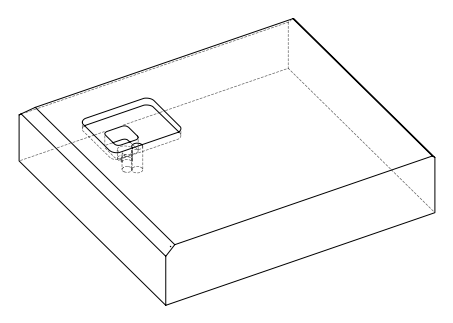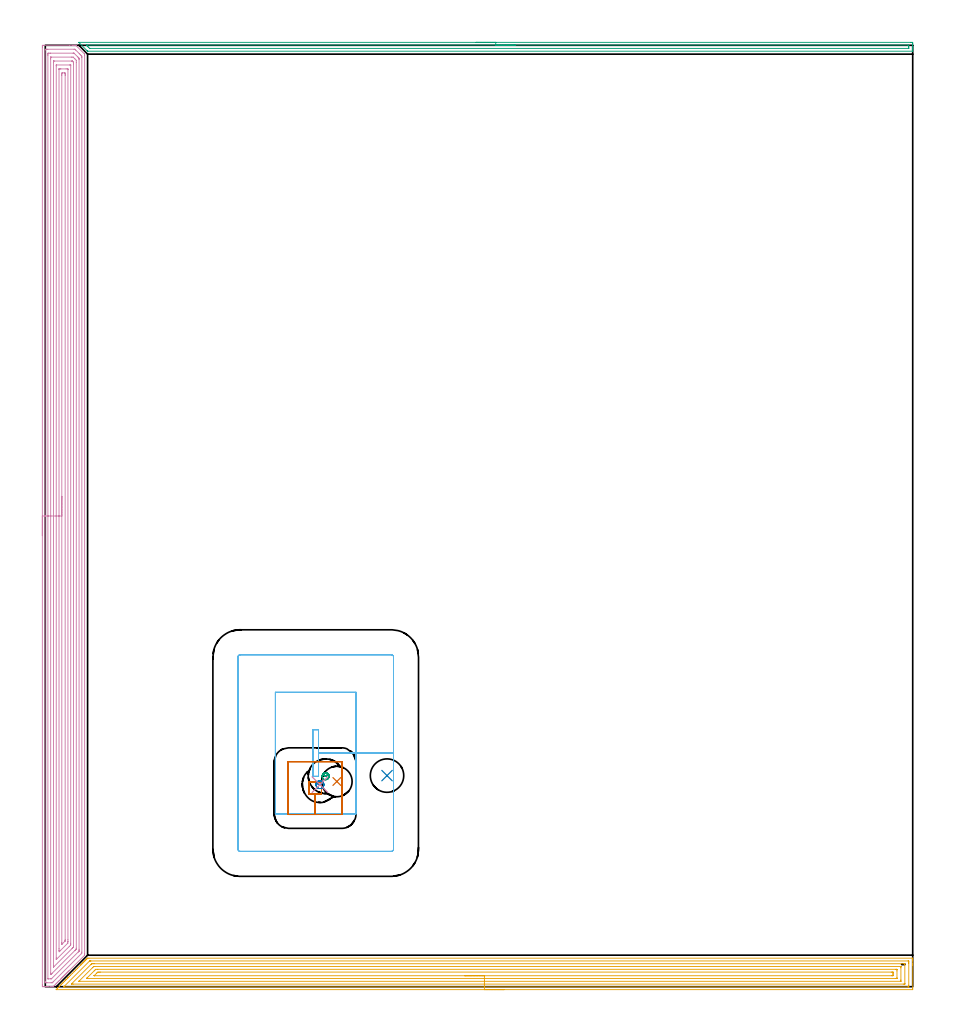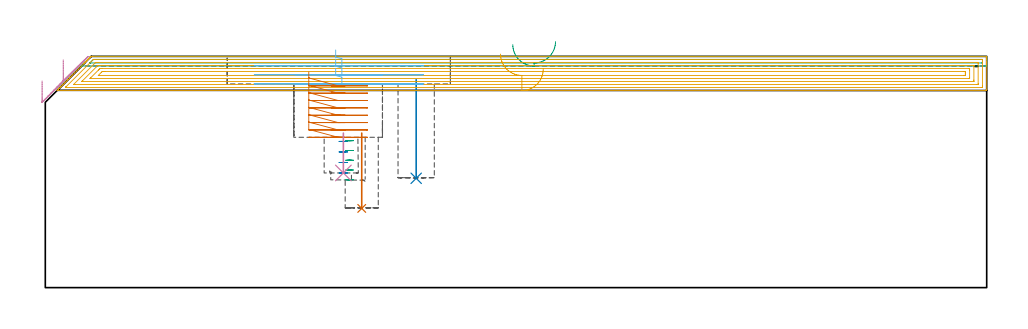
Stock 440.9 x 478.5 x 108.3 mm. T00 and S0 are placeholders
(PLAN: 10 operations, 5 tool changes, 67.1 min)
(1 INDEXABLE_INSERT_DRILL_BLIND_HOLE_FROM_SOLID | STEP1POCKET | NXT0302_002 | 0.15 min | 13363 mm3)
(2 INDEXABLE_INSERT_DRILL_BLIND_HOLE_FROM_SOLID_1 | STEP1POCKET_3 | NXT0302_005 | 0.19 min | 12881 mm3)
(3 AREA_MILL | FG_CHAMFER_SURFACE | UGT0205_001 | 6.92 min | 4324 mm3)
(4 AREA_MILL_1 | FG_CHAMFER_SURFACE_1 | UGT0205_001 | 30.55 min | 110515 mm3)
(5 AREA_MILL_2 | FG_CHAMFER_SURFACE_2 | UGT0205_001 | 20.82 min | 54386 mm3)
(6 MILL_RECTANGULAR_POCKET | POCKET_RECTANGULAR_STRAIGHT | UGT0201_109 | Follow Part, ap 6.35, ae 75% | 4.27 min | 161498 mm3)
(7 MILL_RECTANGULAR_POCKET_1 | POCKET_RECTANGULAR_STRAIGHT_1 | UGT0201_132 | Follow Part, ap 3.5, ae 75% | 3.47 min | 36618 mm3)
(8 MILL_BLIND_HOLE_FROM_SOLID_MATERIAL | STEP1POCKET_1 | UGT0201_132 | Spiral | 0.32 min | 2911 mm3)
(9 MILL_BLIND_HOLE_FROM_SOLID_MATERIAL_1 | STEP1POCKET_2 | UGT0201_132 | Spiral | 0.35 min | 1197 mm3)
(10 BORE_BLIND_HOLE | STEP1POCKET_1 | UGT0332_045 | 0.08 min | 0 mm3)
(TOOL NXT0302_002 | Index. Insert Drill 15.5mm [880-D1550L20-05] | D15.5 PA176 FL78 Z2)
(TOOL NXT0302_005 | Index. Insert Drill 17mm [880-D1700L20-05] | D17 PA176 FL85 Z2)
(TOOL UGT0205_001 | Chamfer Mill 20 x 3 x 45 deg. | D20 FL50 Z2)
(TOOL UGT0201_109 | End Mill 25.4 mm | D25.4 FL25 Z2)
(TOOL UGT0201_132 | Carbide End Mill 14.0 | D14 FL30 Z4)
(TOOL UGT0332_045 | Precision Boring 17.98 mm | D17.98)
(OP 1 INDEXABLE_INSERT_DRILL_BLIND_HOLE_FROM_SOLID)
G17 G21 G94 G90
T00 M6
G54
G17 G0 G90 X148.2 Y104.3 S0 M3
G43 Z118.3 H1
G94 G81 G98 Z37.1 F250. R72.4
G80
M5
M2
(OP 2 INDEXABLE_INSERT_DRILL_BLIND_HOLE_FROM_SOLID_1)
G17 G21 G94 G90
T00 M6
G54
G17 G0 G90 X173.7 Y107.3 S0 M3
G43 Z118.3 H1
G94 G81 G98 Z51.2 F250. R97.4
G80
M5
M2
(OP 3 AREA_MILL)
G17 G21 G94 G90
T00 M6
G54
G17 G0 G90 X218.95 Y480. S1061 M3
G43 Z118.3 H0
Z113.8
G94 G1 X218.988 Z112.928 F250.
X219.102 Z112.064
X219.291 Z111.212
X219.553 Z110.38
X219.887 Z109.574
X220.29 Z108.8
X220.758 Z108.064
X221.29 Z107.372
X221.879 Z106.729
X222.522 Z106.14
X223.214 Z105.608
X223.95 Z105.14
X224.724 Z104.737
X225.53 Z104.403
X226.362 Z104.141
X227.214 Z103.952
X228.078 Z103.838
X228.95 Z103.8
X439.791
X440.279 Y479.999 Z103.801
X440.761 Y479.994 Z103.803
X440.891 Y479.991 Z103.805
X440.9 Y479.517 Z104.278
Y479.248 Z104.547
Y478.634 Z105.161
Y478.095 Z105.702
Y477.75 Z106.046
Y477.211 Z106.585
Y476.866 Z106.929
Y476.177 Z107.623
Y475.876 Z107.923
X440.892 Y475.515 Z108.276
X440.891 Y475.503 Z108.288
X440.727 Y475.5 Z108.3
X21.642
X21.504 Y475.504 Z108.289
X21.49 Y475.514 Z108.279
X21.298 Y475.701 Z108.098
X17.174 Y479.826 Z103.972
X17.048 Y479.959 Z103.839
X17.016 Y479.995 Z103.803
X17.154 Y480. Z103.8
X17.174
X228.95
Y478.586 Z105.214
X438.541 Y478.585 Z105.215
X438.883 Y478.579 Z105.221
X438.89 Y478.469 Z105.331
X438.897 Y478.233 Z105.567
X438.899 Y477.75 Z106.05
Y477.347 Z106.453
X438.892 Y476.943 Z106.857
X438.89 Y476.921 Z106.879
X438.885 Y476.919 Z106.881
X438.861 Y476.916 Z106.884
X438.809 Y476.915 Z106.885
X438.703 Y476.914 Z106.886
X22.723 Y476.915 Z106.885
X22.617 Y476.916 Z106.884
X22.565 Y476.919 Z106.881
X22.543 Y476.921 Z106.879
X22.495 Y476.967 Z106.833
X22.089 Y477.363 Z106.437
X21.7 Y477.75 Z106.05
X21.195 Y478.255 Z105.545
X20.981 Y478.474 Z105.326
X20.887 Y478.575 Z105.225
X20.884 Y478.58 Z105.22
X20.893 Y478.581 Z105.219
X20.935 Y478.584 Z105.216
X21.022 Y478.585 Z105.215
X21.195 Y478.586 Z105.214
X228.95
X229.822 Z105.252
X230.686 Z105.366
X231.538 Z105.555
X232.37 Z105.817
X233.176 Z106.151
X233.95 Z106.554
X234.686 Z107.023
X235.378 Z107.554
X236.021 Z108.143
X236.61 Z108.786
X237.142 Z109.478
X237.61 Z110.214
X238.013 Z110.988
X238.347 Z111.794
X238.609 Z112.626
X238.798 Z113.478
X238.912 Z114.343
X238.95 Z115.214
G0 Z118.3
M5
M2
(OP 4 AREA_MILL_1)
G17 G21 G94 G90
T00 M6
G54
G17 G0 G90 X-1.5 Y229.25 S1061 M3
G43 Z118.3 H0
Z96.8
G94 G1 Y229.288 Z95.928 F250.
Y229.402 Z95.063
Y229.591 Z94.212
Y229.853 Z93.38
Y230.187 Z92.574
Y230.59 Z91.8
Y231.058 Z91.064
Y231.59 Z90.372
Y232.179 Z89.729
Y232.822 Z89.14
Y233.514 Z88.608
Y234.25 Z88.14
Y235.024 Z87.737
Y235.83 Z87.403
Y236.662 Z87.141
Y237.513 Z86.952
Y238.378 Z86.838
Y239.25 Z86.8
Y477.527
X-1.499 Y477.877 Z86.801
X-1.494 Y478.414 Z86.804
X-1.492 Y478.492 Z86.806
X-0.96 Y478.5 Z87.338
X12.357 Z100.652
X13.782 Z102.078
X14.133 Z102.428
X14.939 Z103.237
X15.021 Z103.319
X15.424 Z103.722
X15.465 Y478.497 Z103.763
X15.494 Y478.495 Z103.792
X15.525 Y478.472 Z103.822
X15.657 Y478.343 Z103.957
X19.91 Y474.09 Z108.209
X20. Y474.006 Z108.284
Y473.408 Z108.3
Y16.711
X19.997 Y16.005 Z108.289
X19.914 Y15.913 Z108.212
X19.904 Y15.903 Z108.202
X12.357 Y8.355 Z100.653
X12.221 Y8.22 Z100.519
X12.051 Y8.05 Z100.348
X11.913 Y7.911 Z100.209
X11.774 Y7.773 Z100.072
X11.61 Y7.609 Z99.907
X11.469 Y7.467 Z99.765
X11.327 Y7.326 Z99.625
X11.169 Y7.168 Z99.466
X11.026 Y7.023 Z99.321
X10.881 Y6.879 Z99.178
X10.728 Y6.727 Z99.025
X10.582 Y6.579 Z98.877
X10.434 Y6.433 Z98.731
X10.287 Y6.286 Z98.584
X10.138 Y6.136 Z98.433
X9.987 Y5.986 Z98.285
X9.846 Y5.845 Z98.143
X9.694 Y5.692 Z97.989
X9.54 Y5.539 Z97.838
X9.405 Y5.404 Z97.702
X9.25 Y5.248 Z97.545
X9.093 Y5.092 Z97.391
X8.964 Y4.963 Z97.262
X8.806 Y4.804 Z97.101
X8.646 Y4.645 Z96.944
X8.523 Y4.522 Z96.821
X8.362 Y4.36 Z96.657
X8.199 Y4.198 Z96.497
X8.082 Y4.081 Z96.38
X7.918 Y3.916 Z96.213
X7.238 Y3.237 Z95.537
X6.86 Y2.858 Z95.156
X6.326 Y2.326 Z94.625
X5.966 Y1.964 Z94.262
X5.414 Y1.414 Z93.714
X5.072 Y1.07 Z93.368
X4.502 Y0.502 Z92.802
X4.003 Y0.002 Z92.301
X3.996 Y0.001 Z92.294
X3.97 Y0. Z92.269
X3.293 Z91.592
X2.591 Z90.887
X1.353 Z89.65
X0.816 Z89.11
X0.197 Z88.492
X-0.96 Y0.001 Z87.336
X-1.179 Y0.003 Z87.117
X-1.491 Y0.008 Z86.805
X-1.494 Y0.086 Z86.803
X-1.498 Y0.623 Z86.802
X-1.5 Y1.167 Z86.8
Y239.25
X-0.086 Z88.214
X-0.085 Y476.103 Z88.215
X-0.072 Y476.49 Z88.228
X0.41 Y476.498 Z88.71
X0.816 Y476.499 Z89.116
X1.296 Y476.5 Z89.596
X14.613 Y476.499 Z102.913
X15.021 Y476.493 Z103.321
X15.046 Y476.49 Z103.346
X15.073 Y476.469 Z103.373
X15.129 Y476.418 Z103.429
X15.24 Y476.31 Z103.54
X15.461 Y476.089 Z103.761
X17.249 Y474.302 Z105.549
X17.684 Y473.866 Z105.984
X18.14 Y473.408 Z106.44
X18.572 Y472.966 Z106.872
X18.585 Y472.514 Z106.885
Y472.501
Y17.591
X18.572 Y17.034 Z106.872
X18.414 Y16.869 Z106.714
X18.26 Y16.711 Z106.56
X3.961 Y2.411 Z92.261
X3.719 Y2.17 Z92.019
X3.637 Y2.093 Z91.937
X3.572 Y2.034 Z91.872
X3.529 Y2.01 Z91.829
X3.479 Y2.007 Z91.779
X2.999 Y2.001 Z91.299
X0.816 Z89.116
X0.334 Y2.002 Z88.634
X-0.072 Y2.01 Z88.228
X-0.085 Y2.411 Z88.215
X-0.086 Y2.425 Z88.214
Y239.25
X1.328 Z89.628
X1.329 Y473.408 Z89.629
X1.33 Y473.785 Z89.63
X1.333 Y474.302 Z89.633
X1.335 Y474.481 Z89.635
X1.513 Y474.494 Z89.813
X1.704 Y474.497 Z90.004
X2.395 Y474.5 Z90.695
X2.591 Z90.891
X14.133 Z102.433
X14.33 Y474.498 Z102.63
X14.461 Y474.495 Z102.761
X14.565 Y474.49 Z102.865
X14.609 Y474.48 Z102.909
X14.629 Y474.463 Z102.929
X14.798 Y474.302 Z103.098
X16.586 Y472.514 Z104.886
X16.796 Y472.301 Z105.096
X17.133 Y471.956 Z105.433
X17.165 Y471.91 Z105.465
X17.167 Y471.847 Z105.467
X17.17 Y471.746 Z105.47
X17.171 Y471.62 Z105.471
Y471.243
Y19.014
X17.169 Y18.498 Z105.469
X17.165 Y18.127 Z105.465
X17.163 Y18.074 Z105.463
X17.136 Y18.044 Z105.436
X17.061 Y17.965 Z105.361
X16.796 Y17.696 Z105.096
X16.751 Y17.65 Z105.051
X3.298 Y4.198 Z91.598
X3.154 Y4.062 Z91.454
X3.103 Y4.014 Z91.403
X2.985 Y4.009 Z91.285
X2.787 Y4.002 Z91.087
X1.704 Y4.001 Z90.004
X1.507 Y4.003 Z89.807
X1.376 Y4.008 Z89.676
X1.335 Y4.01 Z89.635
X1.333 Y4.028 Z89.633
X1.331 Y4.072 Z89.631
X1.329 Y4.198 Z89.629
X1.328 Y239.25 Z89.628
X2.743 Z91.043
Y471.62
X2.745 Y472.36 Z91.045
X2.748 Y472.467 Z91.048
X2.75 Y472.49 Z91.05
X2.77 Y472.493 Z91.07
X2.824 Y472.496 Z91.124
X3.042 Y472.499 Z91.342
X13.245 Y472.5 Z101.545
X14.133 Y472.497 Z102.433
X14.152 Y472.495 Z102.452
X15.031 Y471.62 Z103.331
X15.75 Y470.886 Z104.05
X15.757 Y469.833 Z104.057
Y19.544
X15.756 Y19.392 Z104.056
X15.753 Y19.207 Z104.053
X15.75 Y19.119 Z104.05
X15.696 Y19.057 Z103.996
X15.527 Y18.882 Z103.827
X15.149 Y18.498 Z103.449
X15.085 Y18.433 Z103.385
X3.479 Y6.828 Z91.779
X3.059 Y6.409 Z91.359
X2.959 Y6.312 Z91.259
X2.841 Y6.202 Z91.141
X2.749 Y6.121 Z91.049
X2.743 Y6.879 Z91.043
Y239.25
X4.157 Z92.457
Y470.044
X4.16 Y470.256 Z92.46
X4.163 Y470.397 Z92.463
X4.167 Y470.49 Z92.467
X4.202 Y470.492 Z92.502
X4.367 Y470.497 Z92.667
X4.593 Y470.5 Z92.893
X13.471 Z101.771
X13.636 Y470.497 Z101.936
X13.677 Y470.494 Z101.977
X13.696 Y470.49 Z101.996
X13.747 Y470.443 Z102.047
X13.9 Y470.296 Z102.2
X14.133 Y470.067 Z102.433
X14.249 Y469.948 Z102.549
X14.305 Y469.887 Z102.605
X14.331 Y469.857 Z102.631
X14.336 Y469.833 Z102.636
X14.339 Y469.625 Z102.639
X14.343 Y468.939 Z102.643
Y468.728
X14.342 Y20.968 Z102.642
X14.338 Y20.285 Z102.638
X14.336 Y20.181 Z102.636
X14.329 Y20.139 Z102.629
X14.305 Y20.112 Z102.605
X14.133 Y19.934 Z102.433
X13.864 Y19.663 Z102.164
X13.594 Y19.392 Z101.894
X4.367 Y10.166 Z92.667
X4.222 Y10.025 Z92.522
X4.181 Y9.987 Z92.481
X4.164 Y9.975 Z92.464
X4.163 Y9.99 Z92.463
X4.159 Y10.102 Z92.459
X4.157 Y10.243 Z92.457
Y10.454
Y239.25
X5.571 Z93.871
Y468.046
X5.573 Y468.333 Z93.873
X5.576 Y468.476 Z93.876
X5.577 Y468.487 Z93.877
X5.588 Y468.491 Z93.888
X5.627 Y468.496 Z93.927
X5.692 Y468.499 Z93.992
X12.357 Y468.5 Z100.657
X12.795 Y468.499 Z101.095
X12.912 Y468.492 Z101.212
X12.921 Y468.49 Z101.221
X12.924 Y468.48 Z101.224
X12.927 Y468.442 Z101.227
X12.928 Y468.364 Z101.228
Y22.073
X12.925 Y21.501 Z101.225
X12.922 Y21.179 Z101.222
X12.198 Y20.446 Z100.498
X5.712 Y13.961 Z94.012
X5.681 Y13.931 Z93.981
X5.636 Y13.892 Z93.936
X5.578 Y13.843 Z93.878
X5.575 Y13.912 Z93.875
X5.573 Y14.029 Z93.873
X5.572 Y14.253 Z93.872
X5.571 Y14.605 Z93.871
Y239.25
X6.985 Z95.285
X6.986 Y466.349 Z95.286
X6.989 Y466.44 Z95.289
X6.992 Y466.492 Z95.292
X7.001 Y466.494 Z95.301
X7.03 Y466.497 Z95.33
X7.678 Y466.5 Z95.978
X7.918 Z96.218
X10.582 Z98.882
X11.231 Y466.499 Z99.531
X11.469 Y466.493 Z99.769
X11.498 Y466.491 Z99.798
X11.508 Y466.393 Z99.808
X11.513 Y466.303 Z99.813
X11.514 Y466.258 Z99.814
X11.515 Y23.86 Z99.815
X11.513 Y22.967 Z99.813
X11.512 Y22.924 Z99.812
X11.469 Y22.179 Z99.769
X11.42 Y22.122 Z99.72
X11.375 Y22.073 Z99.675
X7.801 Y18.498 Z96.101
X7.412 Y18.114 Z95.712
X7.03 Y17.74 Z95.33
X6.988 Y18.498 Z95.288
X6.987 Y18.542 Z95.287
X6.985 Y19.392 Z95.285
Y239.25
X8.399 Z96.699
X8.4 Y463.092 Z96.7
Y463.577
X8.402 Y463.983 Z96.702
X8.407 Y464.471 Z96.707
X8.778 Y464.499 Z97.078
X8.806 Z97.106
X9.665 Z97.965
X9.694 Y464.498 Z97.994
X10.093 Y464.471 Z98.393
X10.097 Y464.065 Z98.397
X10.099 Y463.577 Z98.399
X10.1 Y463.168 Z98.4
Y23.86
X10.099 Y23.452 Z98.399
X10.097 Y23.33 Z98.397
X10.093 Y23.271 Z98.393
X10.089 Y23.248 Z98.389
X10.072 Y23.228 Z98.372
X9.82 Y22.967 Z98.12
X9.757 Y22.903 Z98.057
X8.866 Y22.013 Z97.166
X8.806 Y21.953 Z97.106
X8.416 Y21.572 Z96.716
X8.409 Y21.567 Z96.709
X8.406 Y21.574 Z96.706
X8.403 Y21.585 Z96.703
X8.4 Y22.073 Z96.7
Y22.482
X8.399 Y239.25 Z96.699
Y240.122 Z96.738
Y240.986 Z96.851
Y241.838 Z97.04
Y242.67 Z97.303
Y243.476 Z97.636
Y244.25 Z98.039
Y244.986 Z98.508
Y245.678 Z99.039
Y246.321 Z99.628
Y246.91 Z100.272
Y247.441 Z100.964
Y247.91 Z101.699
Y248.313 Z102.473
Y248.647 Z103.279
Y248.909 Z104.111
Y249.098 Z104.963
Y249.212 Z105.828
Y249.25 Z106.699
G0 Z118.3
M5
M2
(OP 5 AREA_MILL_2)
G17 G21 G94 G90
T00 M6
G54
G17 G0 G90 X233.2 Y-1.5 S1061 M3
G43 Z118.3 H0
Z102.3
G94 G1 X233.162 Z101.428 F250.
X233.048 Z100.563
X232.859 Z99.712
X232.597 Z98.88
X232.263 Z98.074
X231.86 Z97.3
X231.392 Z96.564
X230.86 Z95.872
X230.271 Z95.229
X229.628 Z94.64
X228.936 Z94.108
X228.2 Z93.64
X227.426 Z93.237
X226.62 Z92.903
X225.788 Z92.641
X224.936 Z92.452
X224.072 Z92.338
X223.2 Z92.3
X5.649 Y-1.499 Z92.301
X5.517 Y-1.495 Z92.303
X5.55 Y-1.456 Z92.343
X5.671 Y-1.329 Z92.47
X6.118 Y-0.88 Z92.916
X6.278 Y-0.719 Z93.076
X6.565 Y-0.435 Z93.365
X6.576 Y-0.424 Z93.376
X7.163 Y0.165 Z93.96
X7.458 Y0.458 Z94.258
X8.047 Y1.049 Z94.845
X8.376 Y1.376 Z95.175
X8.931 Y1.933 Z95.729
X9.298 Y2.299 Z96.098
X9.815 Y2.817 Z96.613
X10.406 Y3.406 Z97.206
X10.585 Y3.586 Z97.383
X10.699 Y3.701 Z97.498
X11.29 Y4.29 Z98.09
X11.478 Y4.479 Z98.277
X11.583 Y4.585 Z98.382
X12.174 Y5.174 Z98.974
X12.818 Y5.818 Z99.617
X13.711 Y6.712 Z100.511
X14.605 Y7.605 Z101.404
X15.498 Y8.498 Z102.298
X16.391 Y9.392 Z103.191
X18.066 Y11.067 Z104.865
X18.178 Y11.18 Z104.976
X18.526 Y11.526 Z105.326
X18.717 Y11.718 Z105.517
X18.95 Y11.951 Z105.749
X19.071 Y12.073 Z105.869
X19.245 Y12.246 Z106.044
X19.518 Y12.519 Z106.317
X19.685 Y12.688 Z106.482
X19.852 Y12.853 Z106.651
X19.965 Y12.966 Z106.764
X20.127 Y13.13 Z106.924
X20.289 Y13.29 Z107.088
X20.411 Y13.412 Z107.21
X20.569 Y13.572 Z107.367
X20.726 Y13.727 Z107.525
X20.858 Y13.859 Z107.657
X21.011 Y14.014 Z107.809
X21.164 Y14.165 Z107.962
X21.305 Y14.306 Z108.103
X21.455 Y14.456 Z108.251
X21.491 Y14.489 Z108.281
X21.51 Y14.502 Z108.293
X22.198 Y14.5 Z108.3
X440.729
X440.891 Y14.497 Z108.288
X440.892 Y14.484 Z108.275
X440.9 Y14.127 Z107.927
Y13.807 Z107.607
Y13.13 Z106.925
Y11.907 Z105.704
Y11.362 Z105.156
Y10.75 Z104.546
Y-1.014 Z92.784
X440.898 Y-1.289 Z92.509
X440.89 Y-1.492 Z92.306
X440.685 Y-1.499 Z92.299
X223.2 Y-1.5 Z92.3
Y-0.086 Z93.714
X9.691 Y-0.085 Z93.715
X9.646
X9.389 Y-0.079 Z93.721
X9.418 Y-0.043 Z93.757
X9.507 Y0.053 Z93.853
X9.602 Y0.151 Z93.951
X9.691 Y0.242 Z94.042
X22.39 Y12.94 Z106.74
X22.492 Y13.039 Z106.839
X22.524 Y13.066 Z106.866
X22.54 Y13.078 Z106.878
X22.562 Y13.08 Z106.88
X22.667 Y13.083 Z106.883
X23.091 Y13.086 Z106.886
X23.136
X438.54 Y13.085 Z106.885
X438.888 Y13.079 Z106.879
X438.892 Y12.967 Z106.767
X438.898 Y12.731 Z106.531
X438.9 Y12.246 Z106.046
Y11.845 Z105.645
X438.899 Y0.754 Z94.554
X438.898 Y0.356 Z94.156
X438.89 Y-0.046 Z93.754
X438.884 Y-0.08 Z93.72
X438.866 Y-0.082 Z93.718
X438.814 Y-0.084 Z93.716
X438.708 Y-0.085 Z93.715
X438.495 Y-0.086 Z93.714
X223.2
Y1.328 Z95.128
X14.158 Y1.329 Z95.129
X13.576 Y1.33 Z95.13
X13.293 Y1.333 Z95.133
X13.265 Y1.335 Z95.135
X13.25 Y1.341 Z95.141
X13.255 Y1.35 Z95.15
X13.265 Y1.364 Z95.164
X23.262 Y11.362 Z105.162
X23.506 Y11.598 Z105.398
X23.574 Y11.663 Z105.463
X23.677 Y11.666 Z105.466
X23.985 Y11.669 Z105.469
X24.565 Y11.671 Z105.471
X24.878
X436.396
X436.709 Y11.669 Z105.469
X436.813 Y11.668 Z105.468
X436.887 Y11.665 Z105.465
X436.892 Y11.551 Z105.351
X436.897 Y11.362 Z105.162
X436.899 Y11.173 Z104.973
X436.9 Y1.638 Z95.438
X436.899 Y1.45 Z95.25
X436.895 Y1.386 Z95.186
X436.89 Y1.341 Z95.141
X436.864 Y1.335 Z95.135
X436.709 Y1.333 Z95.133
X436.128 Y1.329 Z95.129
X223.2 Y1.328 Z95.128
Y2.743 Z96.543
X17.508
X17.223 Y2.746 Z96.546
X17.13 Y2.749 Z96.549
X17.11 Y2.75 Z96.55
X17.12 Y2.763 Z96.563
X17.151 Y2.799 Z96.599
X17.231 Y2.882 Z96.682
X17.299 Y2.95 Z96.75
X23.985 Y9.636 Z103.436
X24.412 Y10.055 Z103.855
X24.571 Y10.211 Z104.011
X24.631 Y10.25 Z104.05
X24.711 Y10.253 Z104.053
X24.878 Y10.255 Z104.055
X25.101 Y10.257 Z104.057
X434.781
X434.834 Y10.256 Z104.056
X434.871 Y10.253 Z104.053
X434.886 Y10.251 Z104.051
X434.89 Y10.235 Z104.035
X434.895 Y10.029 Z103.829
X434.9 Y9.616 Z103.416
Y3.406 Z97.206
X434.894 Y2.975 Z96.775
X434.89 Y2.761 Z96.561
X434.881 Y2.749 Z96.549
X434.853 Y2.747 Z96.547
X434.795 Y2.744 Z96.544
X434.699 Y2.743 Z96.543
X223.2
Y4.157 Z97.957
X21.17
X21.08 Y4.159 Z97.959
X21.009 Y4.161 Z97.961
X20.977 Y4.163 Z97.963
X20.99 Y4.18 Z97.98
X21.092 Y4.29 Z98.09
X21.196 Y4.397 Z98.197
X21.305 Y4.507 Z98.307
X24.878 Y8.08 Z101.88
X25.196 Y8.396 Z102.196
X25.515 Y8.71 Z102.51
X25.645 Y8.835 Z102.635
X26.665 Y8.843 Z102.643
X432.377
X432.646 Y8.841 Z102.641
X432.825 Y8.838 Z102.638
X432.885 Y8.836 Z102.636
X432.89 Y8.828 Z102.628
X432.894 Y8.803 Z102.603
X432.897 Y8.71 Z102.51
X432.9 Y8.059 Z101.859
Y4.523 Z98.323
X432.899 Y4.29 Z98.09
X432.897 Y4.209 Z98.009
X432.894 Y4.169 Z97.969
X432.892 Y4.165 Z97.965
X432.857 Y4.162 Z97.962
X432.781 Y4.159 Z97.959
X432.512 Y4.157 Z97.957
X432.377
X223.2
Y5.571 Z99.371
X24.94 Y5.572 Z99.372
X24.878 Y5.573 Z99.373
X24.847 Y5.575 Z99.375
X24.839 Y5.577 Z99.377
X24.843 Y5.587 Z99.387
X24.851 Y5.601 Z99.401
X24.859 Y5.611 Z99.411
X26.19 Y6.942 Z100.742
X26.428 Y7.177 Z100.977
X26.665 Y7.41 Z101.21
X27.073 Y7.422 Z101.222
X27.558 Y7.426 Z101.226
X27.96 Y7.428 Z101.228
X429.964 Y7.429 Z101.229
X430.455 Y7.427 Z101.227
X430.863 Y7.423 Z101.223
X430.89 Y7.42 Z101.22
X430.896 Y7.39 Z101.19
X430.899 Y6.942 Z100.742
Y6.503 Z100.303
X430.897 Y6.058 Z99.858
X430.892 Y5.626 Z99.426
X430.878 Y5.578 Z99.378
X430.824 Y5.576 Z99.376
X430.701 Y5.573 Z99.373
X430.455 Y5.572 Z99.372
X430.054 Y5.571 Z99.371
X223.2
X222.328 Z99.409
X221.464 Z99.523
X220.612 Z99.712
X219.78 Z99.974
X218.974 Z100.308
X218.2 Z100.711
X217.464 Z101.18
X216.772 Z101.711
X216.129 Z102.3
X215.54 Z102.943
X215.008 Z103.635
X214.54 Z104.371
X214.137 Z105.145
X213.803 Z105.951
X213.541 Z106.783
X213.352 Z107.635
X213.238 Z108.499
X213.2 Z109.371
G0 Z118.3
M5
M2
(OP 6 MILL_RECTANGULAR_POCKET)
G17 G21 G94 G90
T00 M6
G54
G17 G0 G90 X136. Y119.394 S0 M3
G43 Z118.3 H0
Z111.3
G94 G1 Y106.9 Z107.952 F250.
X138.9 Z107.175
Y118.75 Z104.
Y130.6 F500.
X136.
Y106.9
X138.9
Y118.75
X157.95
Y149.65
X116.95
Y87.85
X157.95
Y118.75
X177.
Y167.6
G3 X175.9 Y168.7 R1.1
G1 X99.
G3 X97.9 Y167.6 R1.1
G1 Y69.9
G3 X99. Y68.8 R1.1
G1 X175.9
G3 X177. Y69.9 R1.1
G1 Y118.75
Y119.75
G0 X136. Y119.394 Z107.
G1 Y106.9 Z103.652 F250.
X138.9 Z102.875
Y118.75 Z99.7
Y130.6 F500.
X136.
Y106.9
X138.9
Y118.75
X157.95
Y149.65
X116.95
Y87.85
X157.95
Y118.75
X177.
Y167.6
G3 X175.9 Y168.7 R1.1
G1 X99.
G3 X97.9 Y167.6 R1.1
G1 Y69.9
G3 X99. Y68.8 R1.1
G1 X175.9
G3 X177. Y69.9 R1.1
G1 Y118.75
Y119.75
G0 X136. Y119.394 Z102.7
G1 Y106.9 Z99.352 F250.
X138.9 Z98.575
Y118.75 Z95.4
Y130.6 F500.
X136.
Y106.9
X138.9
Y118.75
X157.95
Y149.65
X116.95
Y87.85
X157.95
Y118.75
X177.
Y167.6
G3 X175.9 Y168.7 R1.1
G1 X99.
G3 X97.9 Y167.6 R1.1
G1 Y69.9
G3 X99. Y68.8 R1.1
G1 X175.9
G3 X177. Y69.9 R1.1
G1 Y118.75
Y119.75
G0 Z118.3
M5
M2
(OP 7 MILL_RECTANGULAR_POCKET_1)
G17 G21 G94 G90
T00 M6
G54
G17 G0 G90 X123.4 Y97.887 S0 M3
G43 Z118.3 H0
Z100.964
G94 G1 Y87.7 Z98.234 F250.
Y87.655 Z98.222
X123.455 Y87.555 Z98.191
X123.555 Y87.5 Z98.161
X137.15 Z94.518
Y98.
X140.4 F500.
Y103.9
X133.9
Y98.
X137.15
Y87.5
X150.7
G3 X150.9 Y87.7 R0.2
G1 Y114.2
G3 X150.7 Y114.4 R0.2
G1 X123.6
G3 X123.4 Y114.2 R0.2
G1 Y87.7
G3 X123.6 Y87.5 R0.2
G1 X137.15
X138.15
G0 X123.4 Y97.887 Z97.518
G1 Y87.7 Z94.789 F250.
Y87.655 Z94.777
X123.455 Y87.555 Z94.746
X123.555 Y87.5 Z94.715
X137.15 Z91.073
Y98.
X140.4 F500.
Y103.9
X133.9
Y98.
X137.15
Y87.5
X150.7
G3 X150.9 Y87.7 R0.2
G1 Y114.2
G3 X150.7 Y114.4 R0.2
G1 X123.6
G3 X123.4 Y114.2 R0.2
G1 Y87.7
G3 X123.6 Y87.5 R0.2
G1 X137.15
X138.15
G0 X123.4 Y97.887 Z94.073
G1 Y87.7 Z91.343 F250.
Y87.655 Z91.331
X123.455 Y87.555 Z91.301
X123.555 Y87.5 Z91.27
X137.15 Z87.627
Y98.
X140.4 F500.
Y103.9
X133.9
Y98.
X137.15
Y87.5
X150.7
G3 X150.9 Y87.7 R0.2
G1 Y114.2
G3 X150.7 Y114.4 R0.2
G1 X123.6
G3 X123.4 Y114.2 R0.2
G1 Y87.7
G3 X123.6 Y87.5 R0.2
G1 X137.15
X138.15
G0 X123.4 Y97.887 Z90.627
G1 Y87.7 Z87.898 F250.
Y87.655 Z87.886
X123.455 Y87.555 Z87.855
X123.555 Y87.5 Z87.825
X137.15 Z84.182
Y98.
X140.4 F500.
Y103.9
X133.9
Y98.
X137.15
Y87.5
X150.7
G3 X150.9 Y87.7 R0.2
G1 Y114.2
G3 X150.7 Y114.4 R0.2
G1 X123.6
G3 X123.4 Y114.2 R0.2
G1 Y87.7
G3 X123.6 Y87.5 R0.2
G1 X137.15
X138.15
G0 X123.4 Y97.887 Z87.182
G1 Y87.7 Z84.452 F250.
Y87.655 Z84.44
X123.455 Y87.555 Z84.41
X123.555 Y87.5 Z84.379
X137.15 Z80.736
Y98.
X140.4 F500.
Y103.9
X133.9
Y98.
X137.15
Y87.5
X150.7
G3 X150.9 Y87.7 R0.2
G1 Y114.2
G3 X150.7 Y114.4 R0.2
G1 X123.6
G3 X123.4 Y114.2 R0.2
G1 Y87.7
G3 X123.6 Y87.5 R0.2
G1 X137.15
X138.15
G0 X123.4 Y97.887 Z83.736
G1 Y87.7 Z81.007 F250.
Y87.655 Z80.995
X123.455 Y87.555 Z80.964
X123.555 Y87.5 Z80.934
X137.15 Z77.291
Y98.
X140.4 F500.
Y103.9
X133.9
Y98.
X137.15
Y87.5
X150.7
G3 X150.9 Y87.7 R0.2
G1 Y114.2
G3 X150.7 Y114.4 R0.2
G1 X123.6
G3 X123.4 Y114.2 R0.2
G1 Y87.7
G3 X123.6 Y87.5 R0.2
G1 X137.15
X138.15
G0 X123.4 Y97.887 Z80.291
G1 Y87.7 Z77.561 F250.
Y87.655 Z77.549
X123.455 Y87.555 Z77.519
X123.555 Y87.5 Z77.488
X137.15 Z73.845
Y98.
X140.4 F500.
Y103.9
X133.9
Y98.
X137.15
Y87.5
X150.7
G3 X150.9 Y87.7 R0.2
G1 Y114.2
G3 X150.7 Y114.4 R0.2
G1 X123.6
G3 X123.4 Y114.2 R0.2
G1 Y87.7
G3 X123.6 Y87.5 R0.2
G1 X137.15
X138.15
G0 X123.4 Y97.887 Z76.845
G1 Y87.7 Z74.116 F250.
Y87.655 Z74.104
X123.455 Y87.555 Z74.073
X123.555 Y87.5 Z74.043
X137.15 Z70.4
Y98.
X140.4 F500.
Y103.9
X133.9
Y98.
X137.15
Y87.5
X150.7
G3 X150.9 Y87.7 R0.2
G1 Y114.2
G3 X150.7 Y114.4 R0.2
G1 X123.6
G3 X123.4 Y114.2 R0.2
G1 Y87.7
G3 X123.6 Y87.5 R0.2
G1 X137.15
X138.15
G0 Z118.3
M5
M2
(OP 8 MILL_BLIND_HOLE_FROM_SOLID_MATERIAL)
G17 G21 G94 G90
T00 M6
G54
G17 G0 G90 X139.6 Y102.7 S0 M3
G43 Z118.3 H0
Z68.475
G94 G3 X140.487 Y103.813 R0.91 F250.
X139.155 Y104.65 R1.113
X137.65 Y102.255 R2.
X139.155 Y104.65 R-2.
X138.403 Y103.452 R1.
X139.6 Y102.7 R1.
G0 Z63.55
G3 X140.487 Y103.813 R0.91
X139.155 Y104.65 R1.113
X137.65 Y102.255 R2.
X139.155 Y104.65 R-2.
X138.403 Y103.452 R1.
X139.6 Y102.7 R1.
G0 Z58.625
G3 X140.487 Y103.813 R0.91
X139.155 Y104.65 R1.113
X137.65 Y102.255 R2.
X139.155 Y104.65 R-2.
X138.403 Y103.452 R1.
X139.6 Y102.7 R1.
G0 Z53.7
G3 X140.487 Y103.813 R0.91
X139.155 Y104.65 R1.113
X137.65 Y102.255 R2.
X139.155 Y104.65 R-2.
X138.403 Y103.452 R1.
X139.6 Y102.7 R1.
G0 Z118.3
M5
M2
(OP 9 MILL_BLIND_HOLE_FROM_SOLID_MATERIAL_1)
G17 G21 G94 G90
T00 M6
G54
G17 G0 G90 X142.5 Y107. S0 M3
G43 Z118.3 H0
Z68.82
G94 G3 X143.38 Y107.92 R0.881 F250.
X142.419 Y108.798 R0.92
X140.702 Y106.919 R1.8
X142.419 Y108.798 R-1.8
X141.561 Y107.859 R0.9
X142.5 Y107. R0.9
G0 Z64.24
G3 X143.38 Y107.92 R0.881
X142.419 Y108.798 R0.92
X140.702 Y106.919 R1.8
X142.419 Y108.798 R-1.8
X141.561 Y107.859 R0.9
X142.5 Y107. R0.9
G0 Z59.66
G3 X143.38 Y107.92 R0.881
X142.419 Y108.798 R0.92
X140.702 Y106.919 R1.8
X142.419 Y108.798 R-1.8
X141.561 Y107.859 R0.9
X142.5 Y107. R0.9
G0 Z55.08
G3 X143.38 Y107.92 R0.881
X142.419 Y108.798 R0.92
X140.702 Y106.919 R1.8
X142.419 Y108.798 R-1.8
X141.561 Y107.859 R0.9
X142.5 Y107. R0.9
G0 Z50.5
G3 X143.38 Y107.92 R0.881
X142.419 Y108.798 R0.92
X140.702 Y106.919 R1.8
X142.419 Y108.798 R-1.8
X141.561 Y107.859 R0.9
X142.5 Y107. R0.9
G0 Z118.3
M5
M2
(OP 10 BORE_BLIND_HOLE)
G17 G21 G94 G90
T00 M6
G54
G17 G0 G90 X139.6 Y102.7 S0 M3
G43 Z118.3 H0
G94 G85 G98 Z53.7 F250. R72.4
G80
M5
M2
